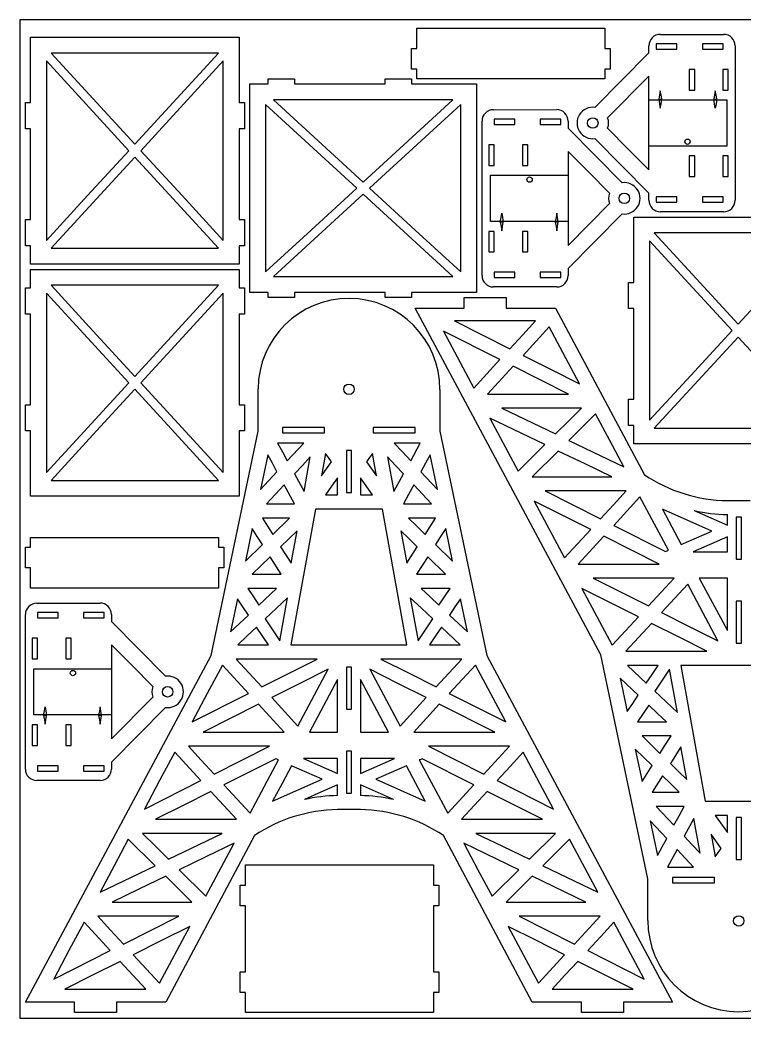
# Model space of a CAD drawing. Extents: x 0 to 710, y 0 to 570.
# Drawn here: x 0 to 413, y 0 to 570 of the extents above; entities that cross this region are included whole.
import ezdxf

# ---------------------------------------------------------------- set-up
doc = ezdxf.new("R2010")
doc.units = 0
doc.header["$MEASUREMENT"] = 0
doc.layers.add('DEFAULT', color=1, linetype='Continuous')

msp = doc.modelspace()

# ---------------------------------------------------------------- linework, layer by layer
at = {"color": 5}
msp.add_lwpolyline([(0, 0), (710, 0), (710, 570), (0, 570)], close=True, dxfattribs=at)
at = {"layer": 'DEFAULT'}
for p, q in [((226.5161, 553.6855), (226.5161, 565.343)), ((226.5161, 565.343), (333.81955, 565.343)), ((333.81955, 565.343), (333.81955, 553.6855)), ((6.08885, 522.8465), (6.08885, 560.0965)), ((6.08885, 560.0965), (125.08885, 560.0965)), ((125.08885, 560.0965), (125.08885, 522.8465)), ((365.5591, 561.7635), (401.69715, 561.7635)), ((223.4845, 541.9195), (223.4845, 553.6855)), ((223.4845, 553.6855), (226.5161, 553.6855)), ((333.81955, 553.6855), (336.81955, 553.6855)), ((336.81955, 553.6855), (336.81955, 541.9195)), ((359.04805, 551.279), (359.04805, 555.2525)), ((375.00425, 556.4365), (363.2306, 556.4365)), ((363.2306, 556.4365), (363.2306, 553.372)), ((363.2306, 553.372), (375.00425, 553.372)), ((375.00425, 553.372), (375.00425, 556.4365)), ((401.341, 556.4365), (389.56735, 556.4365)), ((389.56735, 556.4365), (389.56735, 553.372)), ((389.56735, 553.372), (401.341, 553.372)), ((401.341, 553.372), (401.341, 556.4365)), ((408.20815, 555.2525), (408.20815, 467.01055)), ((113.42335, 551.0965), (17.75435, 551.0965)), ((17.75435, 551.0965), (65.58885, 499.04125)), ((89.5061, 525.069), (113.42335, 551.0965)), ((328.1739, 520.081), (359.04805, 551.279)), ((62.1936, 495.34645), (15.08885, 546.6075)), ((15.08885, 546.6075), (15.08885, 444.08535)), ((116.08885, 546.6075), (68.98405, 495.34645)), ((116.08885, 444.08535), (116.08885, 546.6075)), ((226.5161, 541.9195), (223.4845, 541.9195)), ((226.5161, 536.4475), (226.5161, 541.9195)), ((336.81955, 541.9195), (333.81955, 541.9195)), ((333.81955, 541.9195), (333.81955, 536.4475)), ((385.1569, 541.7705), (382.0923, 541.7705)), ((382.0923, 541.7705), (382.0923, 529.9965)), ((385.1569, 529.9965), (385.1569, 541.7705)), ((404.35155, 541.77), (401.28715, 541.77)), ((401.28715, 541.77), (401.28715, 529.9965)), ((404.35155, 529.9965), (404.35155, 541.77)), ((141.67775, 533.448), (141.67775, 536.448)), ((141.67775, 536.448), (156.67775, 536.448)), ((156.67775, 536.448), (156.67775, 533.448)), ((208.42775, 533.448), (208.42775, 536.448)), ((208.42775, 536.448), (223.42775, 536.448)), ((223.42775, 536.448), (223.42775, 533.448)), ((333.81955, 536.4475), (226.5161, 536.4475)), ((359.0638, 537.992), (335.4813, 514.1605)), ((359.0638, 484.3178), (359.0638, 537.992)), ((131.17775, 414.4478), (131.17775, 533.448)), ((131.17775, 533.448), (141.67775, 533.448)), ((156.67775, 533.448), (208.42775, 533.448)), ((223.42775, 533.448), (260.67775, 533.448)), ((260.67775, 533.448), (260.67775, 414.4478)), ((65.58885, 499.04125), (89.5061, 525.069)), ((247.1888, 524.448), (144.66665, 524.448)), ((144.66665, 524.448), (170.2972, 500.8955)), ((195.92775, 477.34305), (247.1888, 524.448)), ((382.0923, 529.9965), (385.1569, 529.9965)), ((401.28715, 529.9965), (404.35155, 529.9965)), ((3.08885, 507.8465), (3.08885, 522.8465)), ((3.08885, 522.8465), (6.08885, 522.8465)), ((125.08885, 522.8465), (128.08885, 522.8465)), ((128.08885, 522.8465), (128.08885, 507.8465)), ((192.23295, 473.94785), (140.17775, 521.7825)), ((140.17775, 521.7825), (140.17775, 426.11335)), ((251.67775, 521.7825), (199.62255, 473.94785)), ((251.67775, 426.11335), (251.67775, 521.7825)), ((270.2752, 518.7565), (306.41325, 518.7725)), ((282.40785, 513.3915), (270.63415, 513.3915)), ((270.63415, 513.3915), (270.63415, 510.327)), ((282.40785, 510.327), (282.40785, 513.3915)), ((308.7446, 513.3915), (296.97095, 513.3915)), ((296.97095, 513.3915), (296.97095, 510.327)), ((308.7446, 510.327), (308.7446, 513.3915)), ((6.08885, 507.8465), (3.08885, 507.8465)), ((6.08885, 456.0964), (6.08885, 507.8465)), ((128.08885, 507.8465), (125.08885, 507.8465)), ((125.08885, 507.8465), (125.08885, 456.09645)), ((263.76695, 424.0188), (263.767, 512.261)), ((270.63415, 510.327), (282.40785, 510.327)), ((296.97095, 510.327), (308.7446, 510.327)), ((312.9271, 512.246), (312.9272, 508.226)), ((312.9272, 508.226), (328.3636, 492.63075)), ((335.47935, 508.1505), (347.27155, 496.23405)), ((343.61165, 486.6407), (328.17525, 502.2355)), ((170.2972, 500.8955), (195.92775, 477.34305)), ((270.688, 498.6886), (267.62365, 498.6886)), ((267.62365, 498.6886), (267.62365, 486.9148)), ((270.688, 486.9148), (270.688, 498.6886)), ((289.8828, 498.68865), (286.8182, 498.68865)), ((286.8182, 498.68865), (286.8182, 486.91485)), ((289.8828, 486.91485), (289.8828, 498.68865)), ((347.27155, 496.2341), (359.0638, 484.3178)), ((65.58885, 491.6516), (17.75435, 439.5964)), ((38.6412, 469.7159), (62.1936, 495.34645)), ((89.5061, 465.624), (65.58885, 491.6516)), ((68.98405, 495.34645), (92.53645, 469.7159)), ((324.70355, 483.0375), (312.91135, 494.95375)), ((312.91135, 494.95375), (312.91135, 441.2796)), ((328.36355, 492.63085), (343.79995, 477.03575)), ((385.15695, 492.35675), (382.09235, 492.35675)), ((382.09235, 492.35675), (382.09235, 480.58295)), ((385.15695, 480.58295), (385.15695, 492.35675)), ((404.35145, 492.35675), (401.2871, 492.35675)), ((401.2871, 492.35675), (401.2871, 480.58295)), ((404.35145, 480.58295), (404.35145, 492.35675)), ((267.62365, 486.9148), (270.688, 486.9148)), ((286.8182, 486.91485), (289.8828, 486.91485)), ((359.048, 471.0456), (343.6116, 486.6407)), ((336.4958, 471.12115), (324.7036, 483.03745)), ((382.09235, 480.58295), (385.15695, 480.58295)), ((401.2871, 480.58295), (404.35145, 480.58295)), ((166.20535, 450.0306), (192.23295, 473.94785)), ((199.62255, 473.94785), (225.65015, 450.0306)), ((15.08885, 444.08535), (38.6412, 469.7159)), ((92.53645, 469.7159), (116.08885, 444.08535)), ((195.92775, 470.5526), (170.2972, 447.00025)), ((247.1888, 423.44785), (195.92775, 470.5526)), ((359.048, 467.02525), (359.048, 471.0456)), ((375.0042, 468.94465), (363.23055, 468.94465)), ((363.23055, 468.94465), (363.23055, 465.88015)), ((375.0042, 465.88015), (375.0042, 468.94465)), ((401.34095, 468.94465), (389.5673, 468.94465)), ((389.5673, 468.94465), (389.5673, 465.88015)), ((401.34095, 465.88015), (401.34095, 468.94465)), ((113.42335, 439.5964), (89.5061, 465.624)), ((312.91135, 441.2796), (336.4938, 465.111)), ((363.23055, 465.88015), (375.0042, 465.88015)), ((389.5673, 465.88015), (401.34095, 465.88015)), ((3.08885, 441.0964), (3.08885, 456.0964)), ((3.08885, 456.0964), (6.08885, 456.0964)), ((125.08885, 456.09645), (128.08885, 456.09645)), ((128.08885, 456.09645), (128.08885, 441.09645)), ((343.80125, 459.19055), (312.9271, 427.99255)), ((350.4515, 420.1226), (350.4515, 457.3726)), ((350.4515, 457.3726), (469.4515, 457.3726)), ((401.69995, 460.51485), (365.56185, 460.4992)), ((140.17775, 426.11335), (166.20535, 450.0306)), ((170.2972, 447.00025), (144.66665, 423.44785)), ((225.65015, 450.0306), (251.67775, 426.11335)), ((270.68795, 449.2751), (267.62355, 449.2751)), ((267.62355, 449.2751), (267.62355, 437.5013)), ((270.68795, 437.5013), (270.68795, 449.2751)), ((289.8828, 449.2751), (286.8182, 449.2751)), ((286.8182, 449.2751), (286.8182, 437.5013)), ((289.8828, 437.5013), (289.8828, 449.2751)), ((457.78595, 448.37265), (362.11695, 448.37265)), ((362.11695, 448.37265), (409.95145, 396.31745)), ((6.08885, 441.0964), (3.08885, 441.0964)), ((6.08885, 430.5964), (6.08885, 441.0964)), ((17.75435, 439.5964), (113.42335, 439.5964)), ((128.08885, 441.09645), (125.08885, 441.09645)), ((125.08885, 441.09645), (125.08885, 430.59645)), ((406.5562, 392.6227), (359.4515, 443.88375)), ((359.4515, 443.88375), (359.4515, 341.36155)), ((267.62355, 437.5013), (270.68795, 437.5013)), ((286.8182, 437.5013), (289.8828, 437.5013)), ((125.08885, 430.5964), (6.08885, 430.5964)), ((6.08885, 427.50755), (125.08885, 427.50755)), ((6.08885, 417.00755), (6.08885, 427.50755)), ((125.08885, 427.50755), (125.08885, 417.00755)), ((312.9271, 427.99255), (312.9271, 424.0188)), ((144.66665, 423.44785), (247.1888, 423.44785)), ((282.4078, 425.8998), (270.63405, 425.8998)), ((270.63405, 425.8998), (270.63405, 422.83525)), ((270.63405, 422.83525), (282.4078, 422.83525)), ((282.4078, 422.83525), (282.4078, 425.8998)), ((308.74455, 425.8998), (296.9709, 425.8998)), ((296.9709, 425.8998), (296.9709, 422.83525)), ((296.9709, 422.83525), (308.74455, 422.83525)), ((308.74455, 422.83525), (308.74455, 425.8998)), ((409.95145, 396.31745), (433.8687, 422.34505)), ((3.08885, 402.00755), (3.08885, 417.00755)), ((3.08885, 417.00755), (6.08885, 417.00755)), ((113.42335, 418.50755), (17.75435, 418.50755)), ((17.75435, 418.50755), (41.6716, 392.47995)), ((65.58885, 366.45235), (113.42335, 418.50755)), ((125.08885, 417.00755), (128.08885, 417.00755)), ((128.08885, 417.00755), (128.08885, 402.00755)), ((306.4161, 417.50775), (270.278, 417.50775)), ((347.4515, 405.1226), (347.4515, 420.1226)), ((347.4515, 420.1226), (350.4515, 420.1226)), ((38.6412, 388.38805), (15.08885, 414.01855)), ((15.08885, 414.01855), (15.08885, 311.4964)), ((116.08885, 414.0185), (92.53645, 388.38805)), ((116.08885, 311.49635), (116.08885, 414.0185)), ((141.67775, 414.4478), (131.17775, 414.4478)), ((141.67775, 411.4478), (141.67775, 414.4478)), ((156.67775, 411.4478), (141.67775, 411.4478)), ((208.42775, 414.4478), (156.67775, 414.4478)), ((156.67775, 414.4478), (156.67775, 411.4478)), ((208.42775, 411.4478), (208.42775, 414.4478)), ((223.42775, 411.4478), (208.42775, 411.4478)), ((260.67775, 414.4478), (223.42775, 414.4478)), ((223.42775, 414.4478), (223.42775, 411.4478)), ((253.6326, 405.44735), (253.6326, 411.44735)), ((253.6326, 411.44735), (277.63265, 411.44735)), ((277.63265, 411.44735), (277.63265, 405.44735)), ((331.5581, 207.48285), (225.5891, 405.44735)), ((225.5891, 405.44735), (253.6326, 405.44735)), ((277.63265, 405.44735), (305.6761, 405.44735)), ((305.6761, 405.44735), (356.42195, 310.29885)), ((350.4515, 405.1226), (347.4515, 405.1226)), ((350.4515, 353.3726), (350.4515, 405.1226)), ((6.08885, 402.00755), (3.08885, 402.00755)), ((6.08885, 350.25755), (6.08885, 402.00755)), ((128.08885, 402.00755), (125.08885, 402.00755)), ((125.08885, 402.00755), (125.08885, 350.25755)), ((294.3375, 398.09135), (248.1063, 398.09135)), ((248.1063, 398.09135), (279.7003, 382.19435)), ((287.0189, 390.14285), (294.3375, 398.09135)), ((302.13325, 394.6529), (287.1914, 378.4251)), ((319.443, 362.19725), (302.13325, 394.6529)), ((62.1936, 362.7575), (38.6412, 388.38805)), ((41.6716, 392.4799), (65.58885, 366.45235)), ((92.53645, 388.38805), (68.98405, 362.7575)), ((274.02, 376.0252), (241.7684, 392.25305)), ((241.7684, 392.25305), (259.0781, 359.7973)), ((279.7003, 382.19435), (287.0189, 390.1428)), ((409.95145, 388.92785), (362.11695, 336.8726)), ((383.0038, 366.99215), (406.5562, 392.6227)), ((433.8687, 362.90025), (409.95145, 388.92785)), ((287.1914, 378.4251), (303.3172, 370.31115)), ((266.54905, 367.91125), (274.02, 376.0252)), ((281.5111, 372.2559), (266.87385, 356.3589)), ((297.3081, 364.30745), (281.5111, 372.2559)), ((259.0781, 359.7973), (266.54905, 367.91125)), ((303.31725, 370.31115), (319.443, 362.19725)), ((359.4515, 341.36155), (383.0038, 366.99215)), ((15.08885, 311.4964), (62.1936, 362.7575)), ((68.98405, 362.7575), (116.08885, 311.49635)), ((135.94675, 335.09455), (135.94705, 359.27755)), ((313.10505, 356.3589), (297.30815, 364.3074)), ((65.58885, 359.0627), (41.6716, 333.03515)), ((113.42335, 307.0075), (65.58885, 359.0627)), ((239.6639, 358.9018), (239.66425, 335.09455)), ((266.87385, 356.3589), (313.10505, 356.3589)), ((3.08885, 335.25755), (3.08885, 350.25755)), ((3.08885, 350.25755), (6.08885, 350.25755)), ((125.08885, 350.25755), (128.08885, 350.25755)), ((128.08885, 350.25755), (128.08885, 335.25755)), ((320.5206, 348.29485), (275.1108, 348.29485)), ((275.1108, 348.29485), (305.67205, 333.5642)), ((313.0963, 340.92955), (320.5206, 348.29485)), ((347.4515, 338.3726), (347.4515, 353.3726)), ((347.4515, 353.3726), (350.4515, 353.3726)), ((299.5991, 327.5395), (268.2141, 342.66725)), ((268.2141, 342.66725), (284.35035, 312.4118)), ((328.6268, 344.97755), (313.378, 329.8499)), ((336.6949, 329.8499), (328.6268, 344.97755)), ((149.93025, 337.30245), (149.93025, 334.30245)), ((173.93025, 337.30245), (149.93025, 337.30245)), ((173.93025, 334.30245), (173.93025, 337.30245)), ((201.6802, 337.3025), (201.6802, 334.3025)), ((225.6802, 337.3025), (201.6802, 337.3025)), ((225.6802, 334.3025), (225.6802, 337.3025)), ((305.67205, 333.5642), (313.0963, 340.92955)), ((350.4515, 338.3726), (347.4515, 338.3726)), ((350.4515, 327.8726), (350.4515, 338.3726)), ((362.11695, 336.8726), (457.78595, 336.8726)), ((6.08885, 335.25755), (3.08885, 335.25755)), ((6.08885, 298.00755), (6.08885, 335.25755)), ((41.6716, 333.0351), (17.75435, 307.0075)), ((109.05805, 207.0534), (135.94675, 335.09455)), ((128.08885, 335.25755), (125.08885, 335.25755)), ((125.08885, 335.25755), (125.08885, 298.00755)), ((149.93025, 334.30245), (173.93025, 334.30245)), ((201.6802, 334.3025), (225.6802, 334.3025)), ((239.66425, 335.09455), (266.5529, 207.0534)), ((161.9843, 328.3039), (147.0689, 328.3039)), ((147.0689, 328.3039), (149.81675, 323.27305)), ((152.5646, 318.2422), (161.9843, 328.3039)), ((228.5415, 328.30395), (213.6261, 328.30395)), ((213.6261, 328.30395), (218.33595, 323.2731)), ((223.04585, 318.24225), (228.5415, 328.30395)), ((291.97475, 319.9757), (299.5991, 327.5395)), ((313.378, 329.8499), (344.76305, 314.72215)), ((344.76305, 314.72215), (336.6949, 329.8499)), ((469.4515, 327.8726), (350.4515, 327.8726)), ((141.43505, 321.64825), (137.2945, 301.9315)), ((144.07285, 316.8188), (141.43505, 321.64825)), ((149.81675, 323.27305), (152.5646, 318.2422)), ((165.7472, 320.4204), (161.20875, 315.5727)), ((162.1848, 300.6292), (165.7472, 320.4204)), ((174.38515, 322.48955), (172.05805, 309.5611)), ((176.09985, 320.07615), (174.38515, 322.48955)), ((177.8146, 317.6629), (176.09985, 320.0762)), ((186.3052, 324.07945), (186.3052, 300.07945)), ((189.3052, 324.07945), (186.3052, 324.07945)), ((189.3052, 300.07945), (189.3052, 324.07945)), ((199.51055, 320.0762), (197.79585, 317.6629)), ((201.22525, 322.48955), (199.51055, 320.07615)), ((203.55235, 309.5611), (201.22525, 322.48955)), ((214.4016, 315.57275), (209.8632, 320.4204)), ((209.8632, 320.4204), (213.42565, 300.6292)), ((218.33595, 323.2731), (223.04585, 318.24225)), ((234.1754, 321.6483), (231.53755, 316.81885)), ((238.3159, 301.93155), (234.1754, 321.6483)), ((284.35035, 312.4118), (291.97475, 319.97565)), ((307.3051, 323.82525), (292.45655, 309.0945)), ((322.5857, 316.45985), (307.3051, 323.82525)), ((146.7107, 311.9894), (144.07285, 316.8188)), ((161.2088, 315.5727), (156.67045, 310.72505)), ((172.05805, 309.5611), (177.8146, 317.6629)), ((197.79585, 317.6629), (203.55235, 309.5611)), ((218.93995, 310.7251), (214.4016, 315.57275)), ((231.53755, 316.81885), (228.89975, 311.9894)), ((337.86635, 309.0945), (322.5857, 316.45985)), ((137.2945, 301.9315), (146.7107, 311.9894)), ((156.67045, 310.72505), (162.1848, 300.6292)), ((181.30425, 308.52935), (177.8418, 303.6563)), ((181.30425, 298.78325), (181.30425, 308.52935)), ((201.2311, 298.7833), (194.30625, 308.5294)), ((194.30625, 308.5294), (194.30625, 303.65635)), ((213.42565, 300.6292), (218.93995, 310.7251)), ((228.89975, 311.9894), (238.3159, 301.93155)), ((292.45655, 309.0945), (337.86635, 309.0945)), ((17.75435, 307.0075), (113.42335, 307.0075)), ((150.81655, 304.4722), (145.74995, 299.0603)), ((156.72845, 293.6484), (150.81655, 304.4722)), ((177.8418, 303.6563), (174.37935, 298.78325)), ((194.30625, 303.65635), (194.30625, 298.7833)), ((224.79385, 304.47225), (221.8379, 299.06035)), ((234.92705, 293.64845), (224.79385, 304.47225)), ((125.08885, 298.00755), (6.08885, 298.00755)), ((145.74995, 299.0603), (140.68335, 293.6484)), ((174.37935, 298.78325), (181.30425, 298.78325)), ((186.3052, 300.07945), (189.3052, 300.07945)), ((194.30625, 298.7833), (201.2311, 298.7833)), ((221.8379, 299.06035), (218.88195, 293.64845)), ((346.1033, 301.0305), (299.8721, 301.0305)), ((299.8721, 301.0305), (331.46605, 285.13355)), ((338.78465, 293.08205), (346.1033, 301.0305)), ((353.8991, 297.592), (338.9572, 281.36415)), ((370.13905, 267.142), (353.8991, 297.592)), ((140.68335, 293.6484), (156.72845, 293.6484)), ((218.88195, 293.64845), (234.92705, 293.64845)), ((325.78575, 278.9643), (293.53415, 295.19215)), ((293.53415, 295.19215), (310.8439, 262.7365)), ((331.46605, 285.13355), (338.78465, 293.08205)), ((403.8045, 295.52765), (416.8065, 295.52765)), ((153.892, 285.5136), (138.4031, 285.5136)), ((138.4031, 285.5136), (141.3666, 280.8534)), ((144.33005, 276.19325), (153.892, 285.5136)), ((168.6538, 290.64845), (154.71355, 213.20265)), ((187.80525, 290.64845), (168.6538, 290.64845)), ((206.95665, 290.64845), (187.80525, 290.64845)), ((220.8969, 213.20265), (206.95665, 290.64845)), ((237.2073, 285.5136), (221.7185, 285.5136)), ((221.7185, 285.5136), (226.4994, 280.8534)), ((231.28035, 276.19325), (237.2073, 285.5136)), ((394.9921, 278.13955), (366.7471, 290.63805)), ((366.7471, 290.63805), (377.5333, 270.4139)), ((384.86435, 289.7991), (403.80575, 281.41745)), ((403.8028, 284.4736), (403.7998, 287.52975)), ((411.8055, 286.12605), (408.8055, 286.12605)), ((408.8055, 286.12605), (408.8055, 262.12605)), ((411.8055, 262.12605), (411.8055, 286.12605)), ((132.58465, 279.50355), (128.68755, 260.946)), ((135.48165, 274.9479), (132.58465, 279.50355)), ((141.3666, 280.8534), (144.33005, 276.19325)), ((226.4994, 280.8534), (231.28035, 276.19325)), ((243.02575, 279.50355), (240.12875, 274.9479)), ((246.92285, 260.946), (243.02575, 279.50355)), ((338.9572, 281.36415), (368.58735, 266.45535)), ((403.80575, 281.41745), (403.8028, 284.4736)), ((6.08885, 274.425), (113.3923, 274.425)), ((6.08885, 268.95335), (6.08885, 274.425)), ((113.3923, 274.425), (113.3923, 268.95335)), ((138.3787, 270.39225), (135.48165, 274.94795)), ((153.47975, 273.75175), (148.78975, 269.18025)), ((158.1697, 278.32325), (153.47975, 273.75175)), ((154.81775, 259.70115), (158.1697, 278.32325)), ((222.13075, 273.7518), (217.44075, 278.3233)), ((217.44075, 278.3233), (220.79275, 259.7012)), ((226.8207, 269.1803), (222.13075, 273.7518)), ((240.12875, 274.94795), (237.2317, 270.39225)), ((318.3148, 270.85045), (325.78575, 278.9643)), ((333.2769, 275.1951), (318.6397, 259.2981)), ((349.0739, 267.2466), (333.2769, 275.1951)), ((377.5333, 270.4139), (386.2627, 274.2767)), ((403.8045, 274.8612), (384.31765, 266.2382)), ((386.2627, 274.27675), (394.9921, 278.13955)), ((403.8045, 270.5497), (403.8045, 274.8612)), ((3.08885, 257.18695), (3.08885, 268.95335)), ((3.08885, 268.95335), (6.08885, 268.95335)), ((113.3923, 268.95335), (116.4239, 268.95335)), ((116.4239, 268.95335), (116.4239, 257.18695)), ((128.68755, 260.946), (138.3787, 270.39225)), ((148.78975, 269.18025), (154.81775, 259.70115)), ((220.79275, 259.7012), (226.8207, 269.1803)), ((237.2317, 270.39225), (246.92285, 260.946)), ((310.8439, 262.7365), (318.3148, 270.85045)), ((403.8045, 266.2382), (403.8045, 270.5497)), ((142.8384, 263.37925), (137.7325, 258.40245)), ((149.16815, 253.42555), (142.8384, 263.37925)), ((232.7721, 263.37925), (229.6072, 258.40245)), ((242.9838, 253.42555), (232.7721, 263.37925)), ((364.8709, 259.2981), (349.0739, 267.2466)), ((368.58735, 266.45535), (369.36325, 266.79865)), ((369.3632, 266.79865), (370.13905, 267.142)), ((384.31765, 266.2382), (403.8045, 266.2382)), ((6.08885, 257.18695), (3.08885, 257.18695)), ((6.08885, 245.52945), (6.08885, 257.18695)), ((116.4239, 257.18695), (113.3923, 257.18695)), ((113.3923, 257.18695), (113.3923, 245.52945)), ((137.7325, 258.40245), (132.62665, 253.42555)), ((229.6072, 258.40245), (226.4423, 253.42555)), ((318.6397, 259.2981), (364.8709, 259.2981)), ((408.8055, 262.12605), (411.8055, 262.12605)), ((132.62665, 253.42555), (149.16815, 253.42555)), ((226.4423, 253.42555), (242.9838, 253.42555)), ((373.35805, 251.23405), (327.12685, 251.23405)), ((327.12685, 251.23405), (358.72085, 235.3371)), ((366.03945, 243.28555), (373.35805, 251.23405)), ((403.8045, 251.23405), (387.8044, 251.23405)), ((387.8044, 251.23405), (403.8045, 221.2339)), ((403.8045, 236.23395), (403.8045, 251.23405)), ((113.3923, 245.52945), (6.08885, 245.52945)), ((146.49935, 245.2907), (130.0844, 245.2907)), ((130.0844, 245.2907), (133.26335, 240.5482)), ((136.4423, 235.8057), (146.49935, 245.2907)), ((245.52605, 245.29065), (229.1111, 245.29065)), ((229.1111, 245.29065), (234.13965, 240.54815)), ((239.16815, 235.80565), (245.52605, 245.29065)), ((353.04055, 229.1679), (320.78895, 245.39575)), ((320.78895, 245.39575), (338.09865, 212.94005)), ((381.15385, 247.79565), (366.212, 231.5678)), ((398.4636, 215.33995), (381.15385, 247.79565)), ((124.18125, 239.48715), (120.1891, 220.477)), ((127.3117, 234.817), (124.18125, 239.48715)), ((133.2633, 240.5482), (136.4423, 235.8057)), ((152.8058, 240.0565), (146.36695, 233.9839)), ((148.3564, 215.3376), (152.8058, 240.0565)), ((229.2435, 233.98385), (222.80465, 240.05645)), ((222.80465, 240.05645), (227.25405, 215.33755)), ((234.13965, 240.54815), (239.16815, 235.80565)), ((251.4292, 239.4871), (248.29875, 234.81695)), ((255.42135, 220.47695), (251.4292, 239.4871)), ((358.72085, 235.3371), (366.03945, 243.28555)), ((9.59705, 236.96095), (45.73515, 236.97665)), ((130.44215, 230.14685), (127.3117, 234.817)), ((146.36695, 233.9839), (139.92815, 227.9113)), ((235.68235, 227.91125), (229.2435, 233.98385)), ((248.29875, 234.81695), (245.1683, 230.1468)), ((403.8045, 221.2339), (403.8045, 236.23395)), ((411.8055, 238.12605), (408.8055, 238.12605)), ((408.8055, 238.12605), (408.8055, 214.12605)), ((411.8055, 214.12605), (411.8055, 238.12605)), ((3.08885, 142.2231), (3.08885, 230.46525)), ((21.72975, 231.59565), (9.9561, 231.59565)), ((9.9561, 231.59565), (9.9561, 228.53115)), ((9.9561, 228.53115), (21.72975, 228.53115)), ((21.72975, 228.53115), (21.72975, 231.59565)), ((48.0665, 231.59565), (36.29285, 231.59565)), ((36.29285, 231.59565), (36.29285, 228.53115)), ((36.29285, 228.53115), (48.0665, 228.53115)), ((48.0665, 228.53115), (48.0665, 231.59565)), ((52.249, 230.4505), (52.249, 226.43015)), ((120.1891, 220.477), (130.44215, 230.14685)), ((245.1683, 230.1468), (255.42135, 220.47695)), ((345.5696, 221.05395), (353.04055, 229.1679)), ((366.212, 231.5678), (382.33775, 223.45385)), ((52.249, 226.43015), (67.6854, 210.8351)), ((135.0344, 223.2959), (129.68345, 218.24925)), ((141.8, 213.20265), (135.0344, 223.2959)), ((139.92815, 227.9113), (148.3564, 215.3376)), ((227.25405, 215.33755), (235.68235, 227.91125)), ((240.5761, 223.29585), (237.1933, 218.2492)), ((251.2781, 213.2026), (240.5761, 223.29585)), ((360.5317, 225.3986), (345.89445, 209.50165)), ((376.32865, 217.4501), (360.5317, 225.3986)), ((382.3378, 223.45385), (398.4636, 215.33995)), ((10.00995, 216.8928), (6.94555, 216.8928)), ((6.94555, 216.8928), (6.94555, 205.119)), ((10.00995, 205.119), (10.00995, 216.8928)), ((29.20475, 216.8928), (26.1401, 216.8928)), ((26.1401, 216.8928), (26.1401, 205.119)), ((29.20475, 205.119), (29.20475, 216.8928)), ((129.68345, 218.24925), (124.33245, 213.20265)), ((237.19325, 218.2492), (233.81045, 213.2026)), ((338.09865, 212.94005), (345.5696, 221.05395)), ((392.12565, 209.50165), (376.3287, 217.4501)), ((64.0255, 201.2417), (52.23325, 213.158)), ((52.23325, 213.158), (52.23325, 159.48385)), ((124.33245, 213.20265), (141.8, 213.20265)), ((154.71355, 213.20265), (220.8969, 213.20265)), ((233.81045, 213.2026), (251.2781, 213.2026)), ((408.8055, 214.12605), (411.8055, 214.12605)), ((3.0891, 9.08895), (109.05805, 207.0534)), ((67.6854, 210.8351), (83.12185, 195.24005)), ((266.5529, 207.0534), (372.5219, 9.08895)), ((358.44675, 79.4417), (331.5581, 207.48285)), ((345.89445, 209.50165), (392.12565, 209.50165)), ((6.94555, 205.119), (10.00995, 205.119)), ((26.1401, 205.119), (29.20475, 205.119)), ((75.8177, 189.3254), (64.0255, 201.2417)), ((115.59845, 201.59655), (106.9436, 185.3687)), ((130.5403, 185.3687), (115.59845, 201.59655)), ((169.62545, 205.03495), (123.39425, 205.03495)), ((123.39425, 205.03495), (130.71285, 197.08645)), ((138.03145, 189.13795), (169.62545, 205.03495)), ((186.3053, 200.41055), (186.3053, 176.41055)), ((189.3053, 200.41055), (186.3053, 200.41055)), ((189.3053, 176.41055), (189.3053, 200.41055)), ((252.2163, 205.03495), (205.9851, 205.03495)), ((205.9851, 205.03495), (221.7821, 197.08645)), ((237.5791, 189.13795), (252.2163, 205.03495)), ((260.0122, 201.59655), (252.54125, 193.4826)), ((277.32185, 169.14085), (260.0122, 201.59655)), ((364.30025, 201.334), (346.83265, 201.334)), ((346.83265, 201.334), (357.53465, 191.24075)), ((360.91745, 196.28735), (364.30025, 201.334)), ((443.39715, 201.334), (377.21385, 201.334)), ((377.21385, 201.334), (391.1541, 123.88815)), ((130.71285, 197.08645), (138.03145, 189.13795)), ((158.65365, 166.7409), (175.96335, 199.19665)), ((175.96335, 199.19665), (159.83755, 191.0827)), ((215.77305, 191.0827), (199.64725, 199.19665)), ((199.64725, 199.19665), (216.9569, 166.7409)), ((221.7821, 197.08645), (237.5791, 189.13795)), ((352.9423, 184.38975), (342.68935, 194.05965)), ((342.68935, 194.05965), (346.68145, 175.04945)), ((357.53465, 191.24075), (360.9175, 196.28735)), ((370.8567, 199.199), (362.42845, 186.6253)), ((375.3061, 174.4801), (370.8567, 199.199)), ((159.83755, 191.0827), (143.7118, 182.9688)), ((181.3043, 193.3027), (173.3043, 178.3026)), ((181.3043, 163.3025), (181.3043, 193.3027)), ((210.3064, 163.3025), (194.3063, 193.3027)), ((194.3063, 193.3027), (194.3063, 178.3026)), ((231.8988, 182.9688), (215.77305, 191.0827)), ((252.54125, 193.4826), (245.0703, 185.3687)), ((52.23325, 159.48385), (75.81575, 183.31525)), ((106.9436, 185.3687), (98.2887, 169.14085)), ((98.2887, 169.14085), (130.5403, 185.3687)), ((143.7118, 182.9688), (158.65365, 166.7409)), ((216.9569, 166.7409), (231.8988, 182.9688)), ((245.0703, 185.3687), (277.32185, 169.14085)), ((349.81185, 179.7196), (352.9423, 184.38975)), ((362.42845, 186.6253), (368.8673, 180.5527)), ((83.12315, 177.39485), (52.249, 146.1969)), ((136.22065, 179.1995), (120.42365, 171.251)), ((150.85785, 163.3025), (136.22065, 179.1995)), ((173.30425, 178.3026), (165.3042, 163.3025)), ((194.3063, 178.30265), (194.3063, 163.3025)), ((239.39, 179.1995), (232.0714, 171.251)), ((270.984, 163.3025), (239.39, 179.1995)), ((346.68145, 175.04945), (349.8119, 179.7196)), ((358.94245, 178.7309), (352.58455, 169.2459)), ((363.97105, 173.9884), (358.94245, 178.7309)), ((368.8673, 180.5527), (375.3061, 174.4801)), ((120.42365, 171.251), (104.62665, 163.3025)), ((186.3053, 176.41055), (189.3053, 176.41055)), ((232.0714, 171.251), (224.7528, 163.3025)), ((368.9995, 169.2459), (363.971, 173.9884)), ((10.00995, 167.47925), (6.94555, 167.47925)), ((6.94555, 167.47925), (6.94555, 155.7055)), ((10.00995, 155.7055), (10.00995, 167.47925)), ((29.20475, 167.47925), (26.1401, 167.47925)), ((26.1401, 167.47925), (26.1401, 155.7055)), ((29.20475, 155.7055), (29.20475, 167.47925)), ((352.58455, 169.2459), (368.9995, 169.2459)), ((104.62665, 163.3025), (150.85785, 163.3025)), ((165.3042, 163.3025), (181.3043, 163.3025)), ((194.3063, 163.3025), (210.3064, 163.3025)), ((224.7528, 163.3025), (270.984, 163.3025)), ((371.66845, 161.11105), (355.1269, 161.11105)), ((355.1269, 161.11105), (365.33865, 151.1573)), ((368.50355, 156.1342), (371.66845, 161.11105)), ((6.94555, 155.7055), (10.00995, 155.7055)), ((26.1401, 155.7055), (29.20475, 155.7055)), ((142.37085, 155.2384), (96.1396, 155.2384)), ((96.1396, 155.2384), (103.45825, 147.28995)), ((110.77685, 139.34145), (142.37085, 155.2384)), ((279.47115, 155.23845), (233.23995, 155.23845)), ((233.23995, 155.23845), (249.03695, 147.29)), ((264.8339, 139.3415), (279.47115, 155.23845)), ((365.33865, 151.1573), (368.50355, 156.1342)), ((377.318, 154.83545), (371.29005, 145.3563)), ((380.67, 136.21335), (377.318, 154.83545)), ((88.3438, 151.8), (79.68895, 135.57215)), ((103.2857, 135.57215), (88.3438, 151.8)), ((171.56085, 148.2984), (161.81745, 148.2984)), ((161.81745, 148.2984), (181.3043, 139.6754)), ((181.3043, 148.2984), (171.56085, 148.2984)), ((181.3043, 139.6754), (181.3043, 148.2984)), ((186.3053, 152.41055), (186.3053, 128.41055)), ((189.3053, 152.41055), (186.3053, 152.41055)), ((189.3053, 128.41055), (189.3053, 152.41055)), ((194.3063, 139.6754), (213.7931, 148.2984)), ((213.7931, 148.2984), (194.3063, 148.2984)), ((194.3063, 148.2984), (194.3063, 143.9869)), ((287.26695, 151.80005), (279.796, 143.68615)), ((304.57665, 119.34435), (287.26695, 151.80005)), ((360.87895, 144.14435), (351.18775, 153.59065)), ((351.18775, 153.59065), (355.08485, 135.03305)), ((21.72975, 144.1039), (9.9561, 144.1039)), ((9.9561, 144.1039), (9.9561, 141.0394)), ((21.72975, 141.0394), (21.72975, 144.1039)), ((48.0665, 144.1039), (36.29285, 144.1039)), ((36.29285, 144.1039), (36.29285, 141.0394)), ((48.0665, 141.0394), (48.0665, 144.1039)), ((52.249, 146.1969), (52.249, 142.2231)), ((103.45825, 147.28995), (110.77685, 139.34145)), ((146.0873, 148.0811), (131.2722, 140.6267)), ((131.399, 116.9444), (147.63905, 147.39445)), ((147.63905, 147.39445), (146.0873, 148.0811)), ((155.03325, 144.12245), (149.64015, 134.0104)), ((172.49205, 136.39685), (155.03325, 144.12245)), ((194.3063, 143.9869), (194.3063, 139.6754)), ((220.5776, 144.1225), (211.8482, 140.2597)), ((231.36385, 123.89835), (220.5776, 144.1225)), ((228.7477, 147.7378), (227.97185, 147.3945)), ((227.97185, 147.3945), (244.21185, 116.94445)), ((229.5236, 148.08115), (228.74775, 147.7378)), ((259.1537, 133.1723), (229.5236, 148.08115)), ((249.03695, 147.29), (264.8339, 139.3415)), ((279.796, 143.68615), (272.3251, 135.5722)), ((357.98195, 139.5887), (360.87895, 144.14435)), ((371.29005, 145.3563), (375.98, 140.7848)), ((9.9561, 141.0394), (21.72975, 141.0394)), ((36.29285, 141.0394), (48.0665, 141.0394)), ((131.2722, 140.6267), (116.45715, 133.17225)), ((211.8482, 140.25965), (203.11885, 136.3969)), ((355.08485, 135.03305), (357.98195, 139.5887)), ((366.83035, 138.3433), (360.90335, 129.023)), ((371.6113, 133.68315), (366.83035, 138.3433)), ((375.98, 140.7848), (380.67, 136.21335)), ((45.73795, 135.71205), (9.59985, 135.71205)), ((79.68895, 135.57215), (71.0341, 119.3443)), ((71.0341, 119.3443), (103.2857, 135.57215)), ((116.45715, 133.17225), (131.399, 116.9444)), ((144.24705, 123.8983), (172.49205, 136.39685)), ((149.64015, 134.0104), (144.24705, 123.8983)), ((181.30565, 133.11895), (171.835, 128.9281)), ((181.29975, 127.00665), (181.30565, 133.11895)), ((213.2466, 124.73735), (194.3052, 133.119)), ((194.3052, 133.119), (194.30815, 130.06285)), ((203.11885, 136.3969), (231.36385, 123.89835)), ((244.21185, 116.94445), (259.1537, 133.1723)), ((272.3251, 135.5722), (304.57665, 119.34435)), ((376.39225, 129.023), (371.6113, 133.68315)), ((108.966, 129.403), (93.169, 121.4545)), ((123.6032, 113.506), (108.966, 129.403)), ((171.835, 128.92815), (162.3643, 124.73735)), ((186.3053, 128.41055), (189.3053, 128.41055)), ((194.30815, 130.06285), (194.3111, 127.00665)), ((266.6448, 129.40305), (259.32615, 121.45455)), ((298.23875, 113.50605), (266.6448, 129.40305)), ((360.90335, 129.023), (376.39225, 129.023)), ((93.169, 121.4545), (77.372, 113.506)), ((259.32615, 121.45455), (252.00755, 113.50605)), ((379.22875, 120.88815), (363.1836, 120.88815)), ((363.1836, 120.88815), (373.31675, 110.0644)), ((376.27275, 115.4763), (379.22875, 120.88815)), ((391.1541, 123.88815), (410.3055, 123.88815)), ((410.3055, 123.88815), (429.4569, 123.88815)), ((194.3065, 119.0086), (181.3045, 119.0086)), ((373.31675, 110.0644), (376.27275, 115.4763)), ((403.80445, 115.7533), (396.87965, 115.7533)), ((396.87965, 115.7533), (403.80445, 106.0072)), ((403.80445, 110.88025), (403.80445, 115.7533)), ((411.8055, 114.4572), (408.8055, 114.4572)), ((408.8055, 114.4572), (408.8055, 90.4572)), ((411.8055, 90.4572), (411.8055, 114.4572)), ((77.372, 113.506), (123.6032, 113.506)), ((252.00755, 113.50605), (298.23875, 113.50605)), ((369.21095, 102.5472), (359.7948, 112.6051)), ((359.7948, 112.6051), (363.9353, 92.88835)), ((384.68505, 113.9074), (379.1707, 103.81155)), ((388.24745, 94.1162), (384.68505, 113.9074)), ((403.80445, 106.0072), (403.80445, 110.88025)), ((115.36625, 105.44195), (69.9565, 105.44195)), ((69.9565, 105.44195), (77.38075, 98.0766)), ((133.92195, 104.2374), (83.17605, 9.08895)), ((84.805, 90.7113), (115.36625, 105.44195)), ((292.4349, 9.08895), (241.68905, 104.2374)), ((305.6543, 105.442), (260.24455, 105.442)), ((260.24455, 105.442), (275.5252, 98.07665)), ((290.8058, 90.71135), (305.6543, 105.442)), ((379.1707, 103.81155), (383.7091, 98.9639)), ((400.31485, 96.8737), (394.5583, 104.9755)), ((394.5583, 104.9755), (396.88545, 92.0471)), ((61.8503, 102.1247), (53.7822, 86.99695)), ((77.09905, 86.99695), (61.8503, 102.1247)), ((77.3808, 98.0766), (84.805, 90.7113)), ((106.1267, 69.5588), (122.26295, 99.81425)), ((122.26295, 99.81425), (106.57045, 92.2504)), ((284.7329, 84.6866), (253.3479, 99.8143)), ((253.3479, 99.8143), (261.41605, 84.6866)), ((275.5252, 98.07665), (290.8058, 90.71135)), ((313.7605, 102.12475), (306.13615, 94.5609)), ((329.89675, 71.8693), (313.7605, 102.12475)), ((363.9353, 92.88835), (366.5731, 97.7178)), ((366.5731, 97.7178), (369.21095, 102.5472)), ((383.7091, 98.9639), (388.24745, 94.1162)), ((106.57045, 92.2504), (90.87795, 84.68655)), ((306.13615, 94.5609), (298.51175, 86.997)), ((375.06485, 96.29435), (369.56915, 86.23265)), ((379.7747, 91.2635), (375.06485, 96.29435)), ((384.4846, 86.23265), (379.7747, 91.2635)), ((396.88545, 92.0471), (398.60015, 94.4604)), ((398.60015, 94.4604), (400.31485, 96.8737)), ((53.7822, 86.99695), (45.71405, 71.86925)), ((45.71405, 71.86925), (77.09905, 86.99695)), ((128.67875, 75.7968), (128.67875, 87.45925)), ((128.67875, 87.45925), (236.0138, 87.45925)), ((236.0138, 87.45925), (236.0138, 75.7968)), ((298.51175, 86.997), (329.89675, 71.8693)), ((369.56915, 86.23265), (384.4846, 86.23265)), ((408.8055, 90.4572), (411.8055, 90.4572)), ((83.172, 80.97225), (67.89135, 73.6069)), ((98.0205, 66.24155), (83.172, 80.97225)), ((90.87795, 84.68655), (106.1267, 69.5588)), ((261.416, 84.6866), (269.48415, 69.55885)), ((269.48415, 69.55885), (284.7329, 84.6866)), ((292.4388, 80.9723), (285.01455, 73.60695)), ((323.00005, 66.2416), (292.4388, 80.9723)), ((396.4305, 80.2341), (372.4305, 80.2341)), ((372.4305, 80.2341), (372.4305, 77.2341)), ((396.4305, 77.2341), (396.4305, 80.2341)), ((125.67875, 64.1404), (125.67875, 75.7968)), ((125.67875, 75.7968), (128.67875, 75.7968)), ((236.0138, 75.7968), (239.0138, 75.7968)), ((239.0138, 75.7968), (239.0138, 64.1404)), ((358.4471, 55.63445), (358.44675, 79.4417)), ((372.4305, 77.2341), (396.4305, 77.2341)), ((67.89135, 73.6069), (52.61075, 66.24155)), ((285.01455, 73.60695), (277.5903, 66.2416)), ((52.61075, 66.24155), (98.0205, 66.24155)), ((128.67875, 64.1404), (125.67875, 64.1404)), ((128.67875, 26.40905), (128.67875, 64.1404)), ((239.0138, 64.1404), (236.0138, 64.1404)), ((236.0138, 64.1404), (236.0138, 26.40905)), ((277.5903, 66.2416), (323.00005, 66.2416)), ((90.60505, 58.1775), (44.37385, 58.1775)), ((44.37385, 58.1775), (51.6924, 50.229)), ((59.011, 42.28055), (90.60505, 58.1775)), ((331.237, 58.17755), (285.0058, 58.17755)), ((285.0058, 58.17755), (300.8028, 50.22905)), ((316.5998, 42.2806), (331.237, 58.17755)), ((36.57805, 54.7391), (27.9232, 38.51125)), ((51.51985, 38.51125), (36.57805, 54.7391)), ((79.6332, 19.8835), (96.9429, 52.3392)), ((96.9429, 52.3392), (80.8171, 44.22525)), ((294.7937, 44.2253), (278.6679, 52.33925)), ((278.6679, 52.33925), (295.9776, 19.88355)), ((339.03285, 54.73915), (331.5619, 46.62525)), ((356.34255, 22.28345), (339.03285, 54.73915)), ((51.6924, 50.229), (59.011, 42.28055)), ((300.8028, 50.22905), (316.5998, 42.2806)), ((331.5619, 46.62525), (324.09095, 38.5113)), ((80.8171, 44.22525), (64.6913, 36.11135)), ((310.9195, 36.1114), (294.7937, 44.2253)), ((27.9232, 38.51125), (19.2683, 22.2834)), ((19.2683, 22.2834), (51.51985, 38.51125)), ((64.6913, 36.11135), (79.6332, 19.8835)), ((295.9776, 19.88355), (310.9195, 36.1114)), ((324.09095, 38.5113), (356.34255, 22.28345)), ((57.2002, 32.34205), (41.40325, 24.39355)), ((71.83745, 16.4451), (57.2002, 32.34205)), ((318.41065, 32.3421), (311.09205, 24.3936)), ((350.00465, 16.44515), (318.41065, 32.3421)), ((41.40325, 24.39355), (25.60625, 16.4451)), ((125.67875, 14.6566), (125.67875, 26.40905)), ((125.67875, 26.40905), (128.67875, 26.40905)), ((236.0138, 26.40905), (239.0138, 26.40905)), ((239.0138, 26.40905), (239.0138, 14.6566)), ((311.09205, 24.3936), (303.77345, 16.44515)), ((25.60625, 16.4451), (71.83745, 16.4451)), ((128.67875, 14.6566), (125.67875, 14.6566)), ((128.67875, 3.08895), (128.67875, 14.6566)), ((239.0138, 14.6566), (236.0138, 14.6566)), ((236.0138, 14.6566), (236.0138, 3.08895)), ((303.77345, 16.44515), (350.00465, 16.44515)), ((31.1326, 9.08895), (3.0891, 9.08895)), ((31.1326, 3.08895), (31.1326, 9.08895)), ((83.17605, 9.08895), (55.1326, 9.08895)), ((55.1326, 9.08895), (55.1326, 3.08895)), ((320.4784, 9.08895), (292.4349, 9.08895)), ((320.4784, 3.08895), (320.4784, 9.08895)), ((372.5219, 9.08895), (344.4784, 9.08895)), ((344.4784, 9.08895), (344.4784, 3.08895)), ((55.1326, 3.08895), (31.1326, 3.08895)), ((236.0138, 3.08895), (128.67875, 3.08895)), ((344.4784, 3.08895), (320.4784, 3.08895))]:
    msp.add_line(p, q, dxfattribs=at)
at = {"layer": 'DEFAULT', "color": 5}
for p, q in [((365.0958, 527.181), (364.6617, 524.749)), ((364.6617, 524.749), (364.6631, 524.7485)), ((364.6631, 524.5345), (364.6617, 524.5345)), ((364.6617, 524.5345), (365.0958, 522.102)), ((364.6631, 524.7485), (365.89305, 524.7485)), ((365.96395, 524.5345), (364.6631, 524.5345)), ((365.52985, 529.6135), (365.0958, 527.181)), ((365.96395, 527.181), (365.52985, 529.6135)), ((365.89305, 524.7485), (365.96395, 524.5345)), ((366.39805, 524.7485), (365.96395, 527.181)), ((366.0349, 524.5345), (365.96395, 524.7485)), ((365.96395, 524.7485), (366.39805, 524.7485)), ((365.96395, 522.102), (366.39805, 524.5345)), ((366.39805, 524.5345), (366.0349, 524.5345)), ((396.50185, 527.181), (396.0678, 524.749)), ((396.0678, 524.749), (396.0692, 524.7485)), ((396.50185, 522.102), (396.0678, 524.5345)), ((396.0678, 524.5345), (396.0692, 524.5345)), ((396.0692, 524.7485), (397.441, 524.7485)), ((396.0692, 524.5345), (397.441, 524.5345)), ((396.93595, 529.6135), (396.50185, 527.181)), ((397.3701, 527.181), (396.93595, 529.6135)), ((397.80415, 524.5345), (397.37005, 522.102)), ((397.8042, 524.7485), (397.3701, 527.181)), ((397.441, 524.7485), (397.5102, 524.5345)), ((397.44105, 524.5345), (397.51025, 524.7485)), ((397.5102, 524.5345), (397.80415, 524.5345)), ((397.51025, 524.7485), (397.8042, 524.7485)), ((359.0638, 524.3435), (403.4197, 524.3435)), ((365.0958, 522.102), (365.52985, 519.67)), ((365.52985, 519.67), (365.96395, 522.102)), ((396.93595, 519.67), (396.50185, 522.102)), ((397.37005, 522.102), (396.93595, 519.67)), ((403.4197, 524.3435), (403.4197, 497.97295)), ((403.4197, 497.97295), (359.0638, 497.97295)), ((268.5555, 454.92795), (268.5555, 481.2986)), ((268.5555, 481.2986), (312.9114, 481.2986)), ((274.17095, 454.737), (274.60505, 457.1693)), ((274.60505, 457.1693), (275.0391, 459.6017)), ((275.0391, 459.6017), (275.47325, 457.1693)), ((275.47325, 457.1693), (275.9073, 454.7371)), ((306.01115, 457.1693), (305.5771, 454.737)), ((306.44525, 459.6017), (306.01115, 457.1693)), ((306.87935, 457.1693), (306.44525, 459.6017)), ((307.3134, 454.7371), (306.87935, 457.1693)), ((312.9114, 454.92795), (268.5555, 454.92795)), ((274.46485, 454.737), (274.17095, 454.737)), ((274.46485, 454.5229), (274.17095, 454.5229)), ((274.17095, 454.5229), (274.60505, 452.0906)), ((274.5341, 454.73705), (274.46485, 454.5229)), ((274.5341, 454.52285), (274.46485, 454.737)), ((275.9059, 454.52285), (274.5341, 454.52285)), ((275.90595, 454.73705), (274.53415, 454.73705)), ((274.60505, 452.0906), (275.0391, 449.65815)), ((275.0391, 449.65815), (275.4732, 452.0906)), ((275.4732, 452.0906), (275.90725, 454.52275)), ((275.90725, 454.52275), (275.9059, 454.52285)), ((275.9073, 454.7371), (275.90595, 454.73705)), ((305.5771, 454.737), (305.94025, 454.737)), ((306.01115, 454.52285), (305.5771, 454.52285)), ((305.5771, 454.52285), (306.01115, 452.09055)), ((305.94025, 454.737), (306.01115, 454.52285)), ((306.01115, 454.73705), (307.312, 454.73705)), ((306.0821, 454.52285), (306.01115, 454.73695)), ((306.01115, 452.09055), (306.44525, 449.65815)), ((307.312, 454.52285), (306.0821, 454.52285)), ((306.44525, 449.65815), (306.87935, 452.09055)), ((306.87935, 452.09055), (307.3134, 454.52275)), ((307.312, 454.73705), (307.3134, 454.7371)), ((307.3134, 454.52275), (307.312, 454.52285)), ((7.87735, 173.1322), (7.87735, 199.5029)), ((7.87735, 199.5029), (52.23325, 199.5029)), ((13.927, 175.37345), (14.3611, 177.8059)), ((14.3611, 177.8059), (14.7952, 175.37345)), ((45.7672, 177.8059), (45.3331, 175.37345)), ((46.20125, 175.37345), (45.7672, 177.8059)), ((52.23325, 173.1322), (7.87735, 173.1322)), ((13.49295, 172.94115), (13.927, 175.37345)), ((13.78685, 172.94115), (13.49295, 172.94115)), ((13.78685, 172.72705), (13.49295, 172.72705)), ((13.49295, 172.72705), (13.927, 170.29475)), ((13.8561, 172.94115), (13.78685, 172.72705)), ((13.8561, 172.72705), (13.78685, 172.94115)), ((15.22785, 172.94115), (13.8561, 172.94115)), ((15.22785, 172.72705), (13.8561, 172.72705)), ((14.7952, 175.37345), (15.22925, 172.94125)), ((14.7952, 170.29475), (15.22925, 172.72695)), ((15.22925, 172.94125), (15.22785, 172.94115)), ((15.22925, 172.72695), (15.22785, 172.72705)), ((45.3331, 175.37345), (44.899, 172.94115)), ((44.899, 172.94115), (45.26215, 172.94115)), ((45.3331, 172.72705), (44.899, 172.72705)), ((44.899, 172.72705), (45.3331, 170.29475)), ((45.26215, 172.94115), (45.3331, 172.72705)), ((45.40405, 172.7271), (45.3331, 172.9412)), ((45.3331, 172.94115), (46.63395, 172.94115)), ((46.63395, 172.7271), (45.40405, 172.7271)), ((46.63535, 172.94125), (46.20125, 175.37345)), ((46.20125, 170.29475), (46.63535, 172.72695)), ((46.63395, 172.94115), (46.63535, 172.94125)), ((46.63535, 172.72695), (46.63395, 172.7271)), ((13.927, 170.29475), (14.3611, 167.8623)), ((14.3611, 167.8623), (14.7952, 170.29475)), ((45.3331, 170.29475), (45.7672, 167.8623)), ((45.7672, 167.8623), (46.20125, 170.29475))]:
    msp.add_line(p, q, dxfattribs=at)
at = {"layer": 'DEFAULT'}
for centre, radius in [((326.99685, 511.158), 3), ((344.97835, 468.11325), 3), ((187.80525, 359.08895), 3.00001), ((84.3002, 186.31755), 3.00001), ((410.30555, 55.4476), 3.00001)]:
    msp.add_circle(centre, radius, dxfattribs=at)
at = {"layer": 'DEFAULT', "color": 5}
for centre, radius in [((381.06535, 500.432), 1.52302), ((290.90975, 478.83975), 1.52297), ((30.2317, 197.044), 1.52297)]:
    msp.add_circle(centre, radius, dxfattribs=at)
at = {"layer": 'DEFAULT'}
for centre, radius, start, end in [((365.5591, 555.2525), 6.51105, 90, 180), ((401.69715, 555.2525), 6.51105, 0, 90), ((270.278, 512.2455), 6.511, 90.0244379, 179.8651879), ((306.4161, 512.261), 6.51105, 359.8673369, 90.024975), ((326.99685, 511.158), 8.99997, 82.4850577, 277.5235951), ((326.99685, 511.158), 8.99997, 340.475583, 19.4867523), ((344.97835, 468.1132), 9.00003, 262.4848397, 97.5235442), ((344.9783, 468.11325), 9.00001, 160.4753998, 199.4864395), ((365.55905, 467.01015), 6.51099, 179.867069, 270.0247066), ((401.69715, 467.0259), 6.511, 270.0244379, 359.8649194), ((270.278, 424.0188), 6.51105, 180, 270), ((306.4161, 424.0188), 6.51105, 270, 0), ((187.8055, 359.08895), 51.85879, 359.7932123, 179.7916278), ((404.997, 382.7344), 87.21491, 236.1543396, 269.2165803), ((405.01525, 377.8057), 90.28412, 257.1032729, 269.2286297), ((9.5999, 230.44995), 6.51107, 90.0250842, 179.8653235), ((45.73795, 230.4656), 6.51105, 359.8670691, 90.0246393), ((84.3002, 186.31755), 8.99997, 262.4851059, 97.5232453), ((84.3002, 186.31755), 8.99999, 160.4757985, 199.4868115), ((9.59985, 142.2231), 6.51105, 180, 270), ((45.73795, 142.2231), 6.51105, 270, 0), ((182.51515, 36.73075), 90.2841, 90.7713319, 102.8966883), ((193.0957, 36.73075), 90.28408, 77.1032834, 89.2286681), ((182.49695, 31.80185), 87.2149, 90.7833997, 123.8456513), ((193.11405, 31.80185), 87.2149, 56.1543494, 89.2166003), ((410.3055, 55.44735), 51.85874, 179.7932797, 359.7916276)]:
    msp.add_arc(centre, radius, start, end, dxfattribs=at)

doc.saveas('drawing.dxf')
